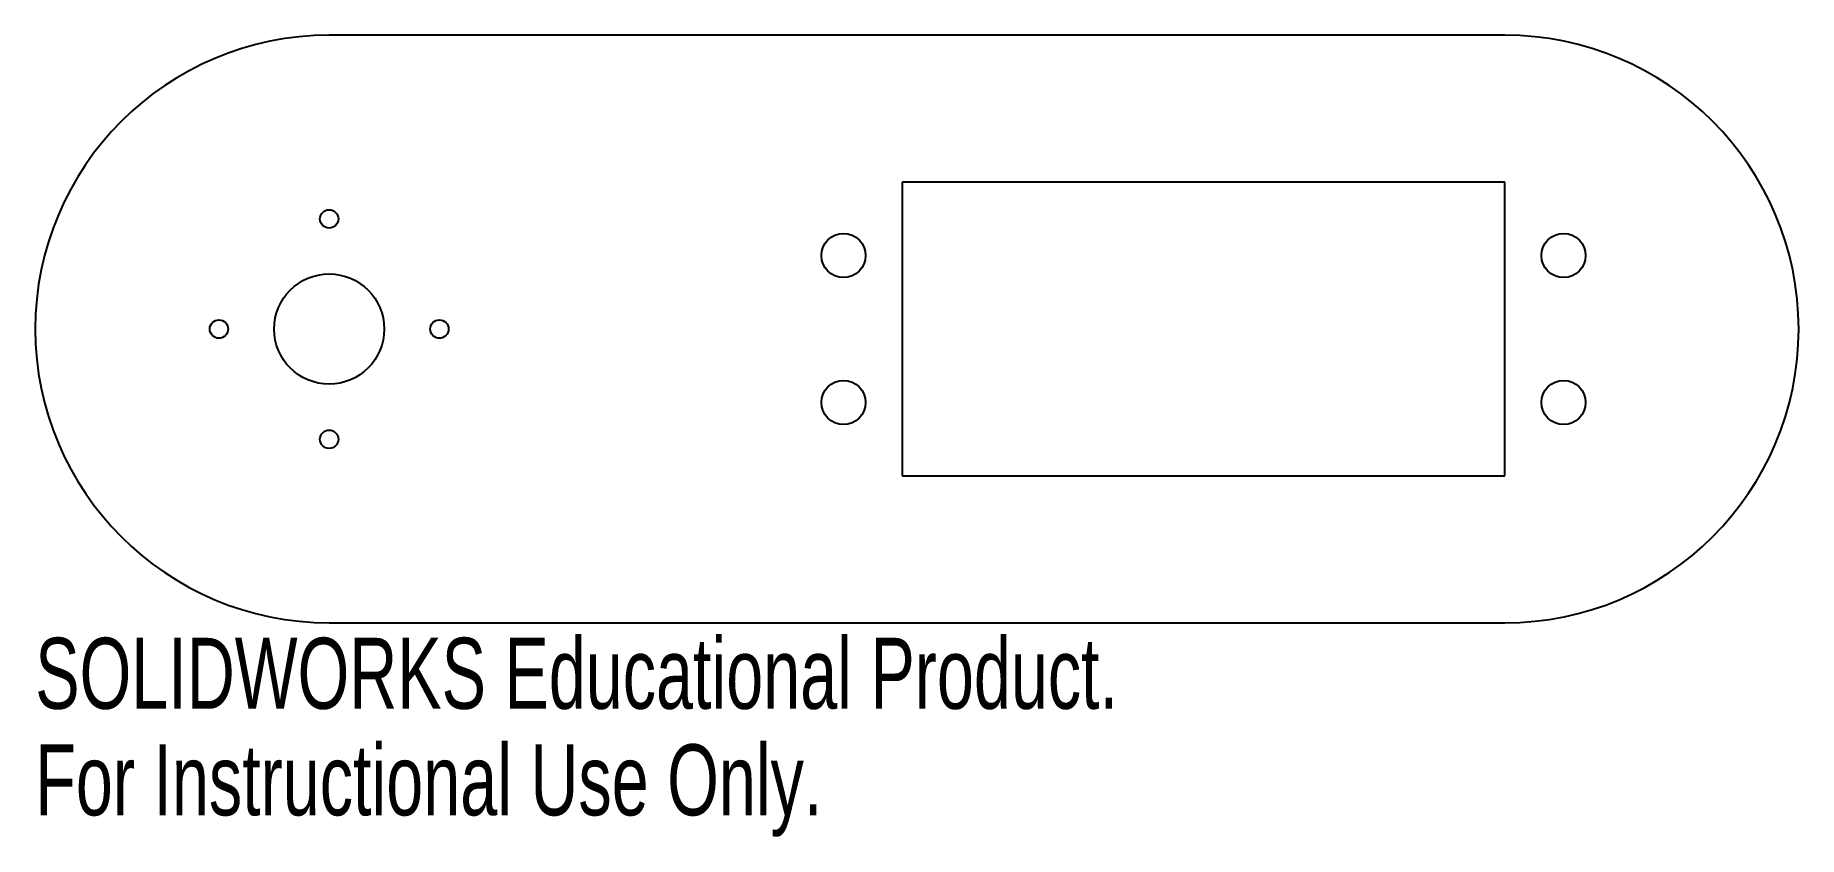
# Model space of a CAD drawing. Header units: inches. Extents: x -2.38 to 2.35, y -1.36 to 0.79.
import ezdxf

# ---------------------------------------------------------------- set-up
doc = ezdxf.new("R2010")
doc.units = ezdxf.units.IN
doc.header["$MEASUREMENT"] = 0
doc.styles.add('SLDTEXTSTYLE0', font='TXT', dxfattribs={"width": 0.7})

msp = doc.modelspace()

# ---------------------------------------------------------------- linework, layer by layer
at = {"color": 7, "linetype": 'Continuous', "lineweight": 25}
for p, q in [((1.5601, 0.7874), (-1.5895, 0.7874)), ((-0.054, 0.3937), (-0.054, -0.3937)), ((1.5601, 0.3937), (-0.054, 0.3937)), ((1.5601, -0.3937), (1.5601, 0.3937)), ((-0.054, -0.3937), (1.5601, -0.3937)), ((-1.5895, -0.7874), (1.5601, -0.7874))]:
    msp.add_line(p, q, dxfattribs=at)
for centre, radius in [((-1.5895, 0.2953), 0.0246), ((-0.2115, 0.1969), 0.0591), ((1.7176, 0.1969), 0.0591), ((-1.5895, 0), 0.1476), ((-1.8847, 0), 0.0246), ((-1.2942, 0), 0.0246), ((-0.2115, -0.1969), 0.0591), ((1.7176, -0.1969), 0.0591), ((-1.5895, -0.2953), 0.0246)]:
    msp.add_circle(centre, radius, dxfattribs=at)
for centre, start, end in [((-1.5895, 0), 90, 270), ((1.5601, 0), 270, 90)]:
    msp.add_arc(centre, 0.7874, start, end, dxfattribs=at)

# ---------------------------------------------------------------- texts
at = {"color": 7, "linetype": 'Continuous', "char_height": 0.1903, "attachment_point": 1, "style": 'SLDTEXTSTYLE0'}
for s, insert in [('SOLIDWORKS Educational Product.', (-2.3769, -0.8275)), ('For Instructional Use Only.', (-2.3769, -1.113))]:
    msp.add_mtext(s, dxfattribs=dict(at, insert=insert))

doc.saveas('drawing.dxf')
